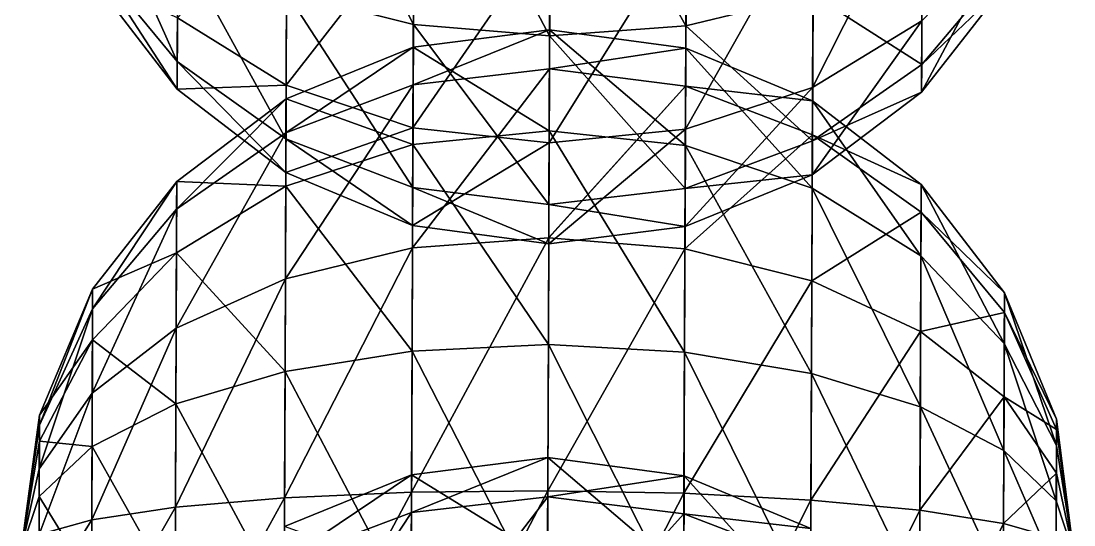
# Model space of a CAD drawing. Header units: metres. Extents: x -322 to 100, y -423 to 142.
# Drawn here: x 38.3 to 98.3, y -295.4 to -266.6 of the extents above; entities that cross this region are included whole.
import ezdxf

# ---------------------------------------------------------------- set-up
doc = ezdxf.new("R2010")
doc.units = ezdxf.units.M

msp = doc.modelspace()

# ---------------------------------------------------------------- linework, layer by layer
for points in [[(60.66947, -266.8332, -648.6059), (53.441437, -265.01093, -646.20416), (53.49254, -252.5188, -651.18506), (53.492638, -252.51869, -651.18494)], [(60.66947, -266.8332, -648.6059), (53.49254, -252.5188, -651.18506), (60.726467, -252.90004, -654.1614), (60.726566, -252.89993, -654.16125)], [(68.43148, -267.4764, -649.42505), (60.66947, -266.8332, -648.6059), (60.726467, -252.90004, -654.1614), (60.726566, -252.89993, -654.16125)], [(68.43148, -267.4764, -649.42505), (60.726467, -252.90004, -654.1614), (68.490486, -253.05174, -655.1766), (68.490585, -253.05164, -655.17645)], [(76.19849, -266.89673, -648.6059), (68.43148, -267.4764, -649.42505), (68.490486, -253.05174, -655.1766), (68.490585, -253.05164, -655.17645)], [(76.19849, -266.89673, -648.6059), (68.490486, -253.05174, -655.1766), (76.25548, -252.96356, -654.1614), (76.25558, -252.96346, -654.16125)], [(83.44119, -265.13364, -646.20416), (76.19849, -266.89673, -648.6059), (76.25548, -252.96356, -654.1614), (76.25558, -252.96346, -654.16125)], [(89.68364, -257.99622, -605.895), (83.46278, -259.85364, -601.515), (83.41959, -270.4133, -609.84314), (83.41969, -270.4132, -609.843)], [(89.68364, -257.99622, -605.895), (83.41959, -270.4133, -609.84314), (89.64837, -266.61813, -612.6949), (89.64847, -266.61804, -612.69476)], [(47.212135, -268.9336, -633.76154), (42.467964, -263.206, -631.30774), (42.487633, -258.3978, -637.4044), (42.487732, -258.3977, -637.4043)], [(47.212135, -268.9336, -633.76154), (42.487633, -258.3978, -637.4044), (47.239952, -262.13376, -642.38354), (47.24005, -262.13367, -642.3834)], [(53.463036, -259.73093, -601.515), (47.222317, -266.44458, -612.6949), (53.41984, -270.29056, -609.84314), (53.41994, -270.29047, -609.843)], [(60.69356, -260.94412, -598.7616), (53.463036, -259.73093, -601.515), (53.41984, -270.29056, -609.84314), (53.41994, -270.29047, -609.843)], [(83.46278, -259.85364, -601.515), (76.22257, -261.00766, -598.7616), (76.17439, -272.7854, -608.0504), (76.17449, -272.7853, -608.0503)], [(83.46278, -259.85364, -601.515), (76.17439, -272.7854, -608.0504), (83.41959, -270.4133, -609.84314), (83.41969, -270.4132, -609.843)], [(60.69356, -260.94412, -598.7616), (53.41984, -270.29056, -609.84314), (60.645382, -272.7219, -608.0504), (60.64548, -272.7218, -608.0503)], [(68.45642, -261.37958, -597.82245), (60.69356, -260.94412, -598.7616), (60.645382, -272.7219, -608.0504), (60.64548, -272.7218, -608.0503)], [(68.45642, -261.37958, -597.82245), (60.645382, -272.7219, -608.0504), (68.40654, -273.5728, -607.43896), (68.40664, -273.57272, -607.43884)], [(76.22257, -261.00766, -598.7616), (68.45642, -261.37958, -597.82245), (68.40654, -273.5728, -607.43896), (68.40664, -273.57272, -607.43884)], [(76.22257, -261.00766, -598.7616), (68.40654, -273.5728, -607.43896), (76.17439, -272.7854, -608.0504), (76.17449, -272.7853, -608.0503)], [(53.40737, -273.339, -635.6444), (47.212135, -268.9336, -633.76154), (47.239952, -262.13376, -642.38354), (47.24005, -262.13367, -642.3834)], [(53.40737, -273.339, -635.6444), (47.239952, -262.13376, -642.38354), (53.441437, -265.01093, -646.20416), (53.441536, -265.01083, -646.20404)], [(94.43626, -261.65857, -616.4114), (89.64837, -266.61813, -612.6949), (89.63173, -270.685, -622.8948), (89.63183, -270.6849, -622.89465)], [(94.43626, -261.65857, -616.4114), (89.63173, -270.685, -622.8948), (94.42449, -264.53427, -623.6238), (94.42459, -264.53418, -623.62366)], [(89.63819, -269.10715, -633.76154), (83.44119, -265.13364, -646.20416), (89.666, -262.3073, -642.38354), (89.6661, -262.30722, -642.3834)], [(94.429054, -263.41855, -631.30774), (89.63819, -269.10715, -633.76154), (89.666, -262.3073, -642.38354), (89.6661, -262.30722, -642.3834)], [(47.20568, -270.51147, -622.8948), (42.4634, -264.32172, -623.6238), (42.467964, -263.206, -631.30774), (42.468063, -263.2059, -631.3076)], [(47.20568, -270.51147, -622.8948), (42.467964, -263.206, -631.30774), (47.212135, -268.9336, -633.76154), (47.212234, -268.9335, -633.7614)], [(94.42449, -264.53427, -623.6238), (89.63819, -269.10715, -633.76154), (94.429054, -263.41855, -631.30774), (94.42915, -263.41846, -631.3076)], [(47.222317, -266.44458, -612.6949), (42.4634, -264.32172, -623.6238), (47.20568, -270.51147, -622.8948), (47.20578, -270.51138, -622.89465)], [(94.42449, -264.53427, -623.6238), (89.63173, -270.685, -622.8948), (89.63819, -269.10715, -633.76154), (89.63829, -269.10706, -633.7614)], [(60.631474, -276.12195, -636.82806), (53.40737, -273.339, -635.6444), (53.441437, -265.01093, -646.20416), (53.441536, -265.01083, -646.20404)], [(60.631474, -276.12195, -636.82806), (53.441437, -265.01093, -646.20416), (60.66947, -266.8332, -648.6059), (60.66957, -266.8331, -648.6058)], [(83.40712, -273.4617, -635.6444), (76.19849, -266.89673, -648.6059), (83.44119, -265.13364, -646.20416), (83.44129, -265.13354, -646.20404)], [(89.63819, -269.10715, -633.76154), (83.40712, -273.4617, -635.6444), (83.44119, -265.13364, -646.20416), (83.44129, -265.13354, -646.20404)], [(53.41984, -270.29056, -609.84314), (47.222317, -266.44458, -612.6949), (47.20568, -270.51147, -622.8948), (47.20578, -270.51138, -622.89465)], [(68.39214, -277.09283, -637.23175), (60.631474, -276.12195, -636.82806), (60.66947, -266.8332, -648.6059), (60.66957, -266.8331, -648.6058)], [(68.39214, -277.09283, -637.23175), (60.66947, -266.8332, -648.6059), (68.43148, -267.4764, -649.42505), (68.43158, -267.47632, -649.4249)], [(76.16049, -276.18546, -636.82806), (68.43148, -267.4764, -649.42505), (76.19849, -266.89673, -648.6059), (76.198586, -266.89664, -648.6058)], [(83.40712, -273.4617, -635.6444), (76.16049, -276.18546, -636.82806), (76.19849, -266.89673, -648.6059), (76.198586, -266.89664, -648.6058)], [(89.64837, -266.61813, -612.6949), (83.41959, -270.4133, -609.84314), (83.399216, -275.39417, -622.3353), (83.399315, -275.39407, -622.3352)], [(89.64837, -266.61813, -612.6949), (83.399216, -275.39417, -622.3353), (89.63173, -270.685, -622.8948), (89.63183, -270.6849, -622.89465)], [(68.43288, -267.13226, -893.0134), (60.664215, -268.11563, -892.8935), (60.6554, -270.27106, -878.0492), (60.6555, -270.27097, -878.0491)], [(68.43288, -267.13226, -893.0134), (60.6554, -270.27106, -878.0492), (68.42375, -269.36368, -877.64545), (68.42385, -269.3636, -877.6453)], [(68.40935, -272.8837, -907.43823), (60.664215, -268.11563, -892.8935), (68.43288, -267.13226, -893.0134), (68.432976, -267.13217, -893.0133)], [(76.16049, -276.18546, -636.82806), (68.39214, -277.09283, -637.23175), (68.43148, -267.4764, -649.42505), (68.43158, -267.47632, -649.4249)], [(76.1705, -273.73462, -906.8268), (68.40935, -272.8837, -907.43823), (68.43288, -267.13226, -893.0134), (68.432976, -267.13217, -893.0133)], [(76.19323, -268.17917, -892.8935), (68.43288, -267.13226, -893.0134), (68.42375, -269.36368, -877.64545), (68.42385, -269.3636, -877.6453)], [(76.1705, -273.73462, -906.8268), (68.43288, -267.13226, -893.0134), (76.19323, -268.17917, -892.8935), (76.19333, -268.17908, -892.8934)], [(60.664215, -268.11563, -892.8935), (53.41667, -271.06232, -892.5419), (53.408768, -272.9948, -879.2328), (53.408867, -272.99472, -879.23267)], [(60.664215, -268.11563, -892.8935), (53.408768, -272.9948, -879.2328), (60.6554, -270.27106, -878.0492), (60.6555, -270.27097, -878.0491)], [(60.64149, -273.6711, -906.8268), (53.41667, -271.06232, -892.5419), (60.664215, -268.11563, -892.8935), (60.664314, -268.11554, -892.8934)], [(68.40935, -272.8837, -907.43823), (60.64149, -273.6711, -906.8268), (60.664215, -268.11563, -892.8935), (60.664314, -268.11554, -892.8934)], [(76.19323, -268.17917, -892.8935), (68.42375, -269.36368, -877.64545), (76.18441, -270.33456, -878.0492), (76.18451, -270.33447, -878.0491)], [(83.39605, -276.16595, -905.03406), (76.1705, -273.73462, -906.8268), (76.19323, -268.17917, -892.8935), (76.19333, -268.17908, -892.8934)], [(83.41643, -271.18506, -892.5419), (76.19323, -268.17917, -892.8935), (76.18441, -270.33456, -878.0492), (76.18451, -270.33447, -878.0491)], [(83.39605, -276.16595, -905.03406), (76.19323, -268.17917, -892.8935), (83.41643, -271.18506, -892.5419), (83.41653, -271.18497, -892.54175)], [(53.399467, -275.27145, -622.3353), (47.20568, -270.51147, -622.8948), (47.212135, -268.9336, -633.76154), (47.212234, -268.9335, -633.7614)], [(53.399467, -275.27145, -622.3353), (47.212135, -268.9336, -633.76154), (53.40737, -273.339, -635.6444), (53.40747, -273.3389, -635.6443)], [(68.42375, -269.36368, -877.64545), (60.6554, -270.27106, -878.0492), (60.6174, -279.55978, -866.2713), (60.6175, -279.5597, -866.2712)], [(68.42375, -269.36368, -877.64545), (60.6174, -279.55978, -866.2713), (68.384415, -278.9801, -865.45215), (68.384514, -278.98, -865.452)], [(76.18441, -270.33456, -878.0492), (68.42375, -269.36368, -877.64545), (68.384415, -278.9801, -865.45215), (68.384514, -278.98, -865.452)], [(89.63173, -270.685, -622.8948), (83.40712, -273.4617, -635.6444), (89.63819, -269.10715, -633.76154), (89.63829, -269.10706, -633.7614)], [(53.41984, -270.29056, -609.84314), (47.20568, -270.51147, -622.8948), (53.399467, -275.27145, -622.3353), (53.399567, -275.27136, -622.3352)], [(60.6554, -270.27106, -878.0492), (53.408768, -272.9948, -879.2328), (53.374702, -281.32288, -868.67303), (53.3748, -281.32278, -868.6729)], [(60.6554, -270.27106, -878.0492), (53.374702, -281.32288, -868.67303), (60.6174, -279.55978, -866.2713), (60.6175, -279.5597, -866.2712)], [(60.645382, -272.7219, -608.0504), (53.41984, -270.29056, -609.84314), (53.399467, -275.27145, -622.3353), (53.399567, -275.27136, -622.3352)], [(76.18441, -270.33456, -878.0492), (68.384415, -278.9801, -865.45215), (76.146416, -279.62332, -866.2713), (76.146515, -279.62323, -866.2712)], [(83.40852, -273.11752, -879.2328), (76.18441, -270.33456, -878.0492), (76.146416, -279.62332, -866.2713), (76.146515, -279.62323, -866.2712)], [(83.41959, -270.4133, -609.84314), (76.17439, -272.7854, -608.0504), (76.15167, -278.34088, -621.9837), (76.15177, -278.3408, -621.9836)], [(83.41959, -270.4133, -609.84314), (76.15167, -278.34088, -621.9837), (83.399216, -275.39417, -622.3353), (83.399315, -275.39407, -622.3352)], [(83.41643, -271.18506, -892.5419), (76.18441, -270.33456, -878.0492), (83.40852, -273.11752, -879.2328), (83.40862, -273.11743, -879.23267)], [(53.41667, -271.06232, -892.5419), (47.184155, -275.7715, -891.9824), (47.177696, -277.34937, -881.11566), (47.177795, -277.34927, -881.11554)], [(53.41667, -271.06232, -892.5419), (47.177696, -277.34937, -881.11566), (53.408768, -272.9948, -879.2328), (53.408867, -272.99472, -879.23267)], [(53.396297, -276.0432, -905.03406), (47.184155, -275.7715, -891.9824), (53.41667, -271.06232, -892.5419), (53.41677, -271.06223, -892.54175)], [(60.64149, -273.6711, -906.8268), (53.396297, -276.0432, -905.03406), (53.41667, -271.06232, -892.5419), (53.41677, -271.06223, -892.54175)], [(89.59357, -280.01193, -902.1823), (83.39605, -276.16595, -905.03406), (83.41643, -271.18506, -892.5419), (83.41653, -271.18497, -892.54175)], [(89.63173, -270.685, -622.8948), (83.399216, -275.39417, -622.3353), (83.40712, -273.4617, -635.6444), (83.40722, -273.4616, -635.6443)], [(89.61021, -275.94507, -891.9824), (83.41643, -271.18506, -892.5419), (83.40852, -273.11752, -879.2328), (83.40862, -273.11743, -879.23267)], [(89.59357, -280.01193, -902.1823), (83.41643, -271.18506, -892.5419), (89.61021, -275.94507, -891.9824), (89.610306, -275.94498, -891.9823)], [(53.408768, -272.9948, -879.2328), (47.177696, -277.34937, -881.11566), (47.149883, -284.1492, -872.49365), (47.149982, -284.1491, -872.4935)], [(53.408768, -272.9948, -879.2328), (47.149883, -284.1492, -872.49365), (53.374702, -281.32288, -868.67303), (53.3748, -281.32278, -868.6729)], [(60.645382, -272.7219, -608.0504), (53.399467, -275.27145, -622.3353), (60.622658, -278.27734, -621.9837), (60.622757, -278.27725, -621.9836)], [(68.40654, -273.5728, -607.43896), (60.645382, -272.7219, -608.0504), (60.622658, -278.27734, -621.9837), (60.622757, -278.27725, -621.9836)], [(68.359474, -285.07693, -917.05475), (60.64149, -273.6711, -906.8268), (68.40935, -272.8837, -907.43823), (68.40945, -272.8836, -907.4381)], [(76.12232, -285.5124, -916.1156), (68.359474, -285.07693, -917.05475), (68.40935, -272.8837, -907.43823), (68.40945, -272.8836, -907.4381)], [(68.40935, -272.8837, -907.43823), (68.40935, -272.8837, -907.43823), (68.359474, -285.07693, -917.05475), (68.35957, -285.07684, -917.0546)], [(76.17439, -272.7854, -608.0504), (68.40654, -273.5728, -607.43896), (68.38301, -279.32428, -621.8638), (68.38311, -279.3242, -621.86365)], [(76.17439, -272.7854, -608.0504), (68.38301, -279.32428, -621.8638), (76.15167, -278.34088, -621.9837), (76.15177, -278.3408, -621.9836)], [(76.12232, -285.5124, -916.1156), (68.40935, -272.8837, -907.43823), (76.1705, -273.73462, -906.8268), (76.1706, -273.73453, -906.82666)], [(60.622658, -278.27734, -621.9837), (53.399467, -275.27145, -622.3353), (53.40737, -273.339, -635.6444), (53.40747, -273.3389, -635.6443)], [(60.622658, -278.27734, -621.9837), (53.40737, -273.339, -635.6444), (60.631474, -276.12195, -636.82806), (60.631573, -276.12186, -636.82794)], [(68.40654, -273.5728, -607.43896), (60.622658, -278.27734, -621.9837), (68.38301, -279.32428, -621.8638), (68.38311, -279.3242, -621.86365)], [(83.40852, -273.11752, -879.2328), (76.146416, -279.62332, -866.2713), (83.37445, -281.4456, -868.67303), (83.37455, -281.4455, -868.6729)], [(83.399216, -275.39417, -622.3353), (76.16049, -276.18546, -636.82806), (83.40712, -273.4617, -635.6444), (83.40722, -273.4616, -635.6443)], [(89.60375, -277.52292, -881.11566), (83.40852, -273.11752, -879.2328), (83.37445, -281.4456, -868.67303), (83.37455, -281.4455, -868.6729)], [(89.61021, -275.94507, -891.9824), (83.40852, -273.11752, -879.2328), (89.60375, -277.52292, -881.11566), (89.60385, -277.52283, -881.11554)], [(60.59331, -285.44888, -916.1156), (53.396297, -276.0432, -905.03406), (60.64149, -273.6711, -906.8268), (60.64159, -273.67102, -906.82666)], [(68.359474, -285.07693, -917.05475), (60.59331, -285.44888, -916.1156), (60.64149, -273.6711, -906.8268), (60.64159, -273.67102, -906.82666)], [(60.64149, -273.6711, -906.8268), (60.64149, -273.6711, -906.8268), (60.59331, -285.44888, -916.1156), (60.59341, -285.4488, -916.1155)], [(83.35285, -286.7256, -913.3622), (76.12232, -285.5124, -916.1156), (76.1705, -273.73462, -906.8268), (76.1706, -273.73453, -906.82666)], [(76.1705, -273.73462, -906.8268), (76.1705, -273.73462, -906.8268), (76.12232, -285.5124, -916.1156), (76.12242, -285.5123, -916.1155)], [(83.35285, -286.7256, -913.3622), (76.1705, -273.73462, -906.8268), (83.39605, -276.16595, -905.03406), (83.39615, -276.16586, -905.03394)], [(83.399216, -275.39417, -622.3353), (76.15167, -278.34088, -621.9837), (76.16049, -276.18546, -636.82806), (76.16059, -276.18536, -636.82794)], [(47.184155, -275.7715, -891.9824), (42.391396, -281.92224, -891.2534), (42.386833, -283.03796, -883.56946), (42.386932, -283.03787, -883.56934)], [(47.184155, -275.7715, -891.9824), (42.386833, -283.03796, -883.56946), (47.177696, -277.34937, -881.11566), (47.177795, -277.34927, -881.11554)], [(47.16752, -279.83838, -902.1823), (42.391396, -281.92224, -891.2534), (47.184155, -275.7715, -891.9824), (47.184254, -275.77142, -891.9823)], [(53.396297, -276.0432, -905.03406), (47.16752, -279.83838, -902.1823), (47.184155, -275.7715, -891.9824), (47.184254, -275.77142, -891.9823)], [(94.34072, -285.0105, -898.4658), (89.59357, -280.01193, -902.1823), (89.61021, -275.94507, -891.9824), (89.610306, -275.94498, -891.9823)], [(94.352486, -282.1348, -891.2534), (89.61021, -275.94507, -891.9824), (89.60375, -277.52292, -881.11566), (89.60385, -277.52283, -881.11554)], [(94.34072, -285.0105, -898.4658), (89.61021, -275.94507, -891.9824), (94.352486, -282.1348, -891.2534), (94.352585, -282.1347, -891.2533)], [(53.353104, -286.60287, -913.3622), (47.16752, -279.83838, -902.1823), (53.396297, -276.0432, -905.03406), (53.396397, -276.04312, -905.03394)], [(60.59331, -285.44888, -916.1156), (53.353104, -286.60287, -913.3622), (53.396297, -276.0432, -905.03406), (53.396397, -276.04312, -905.03394)], [(53.396297, -276.0432, -905.03406), (53.396297, -276.0432, -905.03406), (53.353104, -286.60287, -913.3622), (53.353203, -286.60278, -913.36206)], [(68.38301, -279.32428, -621.8638), (60.622658, -278.27734, -621.9837), (60.631474, -276.12195, -636.82806), (60.631573, -276.12186, -636.82794)], [(68.38301, -279.32428, -621.8638), (60.631474, -276.12195, -636.82806), (68.39214, -277.09283, -637.23175), (68.39224, -277.09274, -637.2316)], [(76.15167, -278.34088, -621.9837), (68.39214, -277.09283, -637.23175), (76.16049, -276.18546, -636.82806), (76.16059, -276.18536, -636.82794)], [(89.558304, -288.63385, -908.9822), (83.35285, -286.7256, -913.3622), (83.39605, -276.16595, -905.03406), (83.39615, -276.16586, -905.03394)], [(83.39605, -276.16595, -905.03406), (83.39605, -276.16595, -905.03406), (83.35285, -286.7256, -913.3622), (83.35295, -286.7255, -913.36206)], [(89.558304, -288.63385, -908.9822), (83.39605, -276.16595, -905.03406), (89.59357, -280.01193, -902.1823), (89.593666, -280.01184, -902.1822)], [(76.15167, -278.34088, -621.9837), (68.38301, -279.32428, -621.8638), (68.39214, -277.09283, -637.23175), (68.39224, -277.09274, -637.2316)], [(47.177696, -277.34937, -881.11566), (42.386833, -283.03796, -883.56946), (42.367165, -287.84616, -877.4728), (42.367264, -287.84607, -877.47266)], [(47.177696, -277.34937, -881.11566), (42.367165, -287.84616, -877.4728), (47.149883, -284.1492, -872.49365), (47.149982, -284.1491, -872.4935)], [(89.60375, -277.52292, -881.11566), (83.37445, -281.4456, -868.67303), (89.575935, -284.32275, -872.49365), (89.576035, -284.32266, -872.4935)], [(94.34792, -283.25052, -883.56946), (89.60375, -277.52292, -881.11566), (89.575935, -284.32275, -872.49365), (89.576035, -284.32266, -872.4935)], [(94.352486, -282.1348, -891.2534), (89.60375, -277.52292, -881.11566), (94.34792, -283.25052, -883.56946), (94.34802, -283.25043, -883.56934)], [(68.384415, -278.9801, -865.45215), (60.6174, -279.55978, -866.2713), (60.560406, -293.49295, -860.7158), (60.560505, -293.49286, -860.7157)], [(68.384415, -278.9801, -865.45215), (60.560406, -293.49295, -860.7158), (68.3254, -293.4048, -859.7006), (68.3255, -293.4047, -859.7005)], [(76.146416, -279.62332, -866.2713), (68.384415, -278.9801, -865.45215), (68.3254, -293.4048, -859.7006), (68.3255, -293.4047, -859.7005)], [(60.6174, -279.55978, -866.2713), (53.374702, -281.32288, -868.67303), (53.3236, -293.815, -863.69214), (53.3237, -293.8149, -863.692)], [(60.6174, -279.55978, -866.2713), (53.3236, -293.815, -863.69214), (60.560406, -293.49295, -860.7158), (60.560505, -293.49286, -860.7157)], [(47.132248, -288.4603, -908.9822), (42.37963, -284.79794, -898.4658), (47.16752, -279.83838, -902.1823), (47.167618, -279.8383, -902.1822)], [(47.16752, -279.83838, -902.1823), (42.37963, -284.79794, -898.4658), (42.391396, -281.92224, -891.2534), (42.391495, -281.92215, -891.2533)], [(53.353104, -286.60287, -913.3622), (47.132248, -288.4603, -908.9822), (47.16752, -279.83838, -902.1823), (47.167618, -279.8383, -902.1822)], [(47.16752, -279.83838, -902.1823), (47.16752, -279.83838, -902.1823), (47.132248, -288.4603, -908.9822), (47.132347, -288.4602, -908.98206)], [(76.146416, -279.62332, -866.2713), (68.3254, -293.4048, -859.7006), (76.08942, -293.5565, -860.7158), (76.089516, -293.5564, -860.7157)], [(83.37445, -281.4456, -868.67303), (76.146416, -279.62332, -866.2713), (76.08942, -293.5565, -860.7158), (76.089516, -293.5564, -860.7157)], [(94.31578, -291.10712, -903.27405), (89.558304, -288.63385, -908.9822), (89.59357, -280.01193, -902.1823), (89.593666, -280.01184, -902.1822)], [(89.59357, -280.01193, -902.1823), (89.59357, -280.01193, -902.1823), (89.558304, -288.63385, -908.9822), (89.5584, -288.63376, -908.98206)], [(94.31578, -291.10712, -903.27405), (89.59357, -280.01193, -902.1823), (94.34072, -285.0105, -898.4658), (94.34082, -285.0104, -898.4657)], [(53.374702, -281.32288, -868.67303), (47.149883, -284.1492, -872.49365), (47.108162, -294.349, -868.42676), (47.10826, -294.3489, -868.42664)], [(53.374702, -281.32288, -868.67303), (47.108162, -294.349, -868.42676), (53.3236, -293.815, -863.69214), (53.3237, -293.8149, -863.692)], [(42.391396, -281.92224, -891.2534), (39.365013, -289.09537, -890.4045), (39.36265, -289.6729, -886.42694), (39.36275, -289.67282, -886.4268)], [(42.391396, -281.92224, -891.2534), (39.36265, -289.6729, -886.42694), (42.386833, -283.03796, -883.56946), (42.386932, -283.03787, -883.56934)], [(42.37963, -284.79794, -898.4658), (39.365013, -289.09537, -890.4045), (42.391396, -281.92224, -891.2534), (42.391495, -281.92215, -891.2533)], [(83.37445, -281.4456, -868.67303), (76.08942, -293.5565, -860.7158), (83.32335, -293.9377, -863.69214), (83.32345, -293.93762, -863.692)], [(89.575935, -284.32275, -872.49365), (83.37445, -281.4456, -868.67303), (83.32335, -293.9377, -863.69214), (83.32345, -293.93762, -863.692)], [(97.31399, -290.821, -894.1379), (94.34072, -285.0105, -898.4658), (94.352486, -282.1348, -891.2534), (94.352585, -282.1347, -891.2533)], [(97.320076, -289.33243, -890.4045), (94.352486, -282.1348, -891.2534), (94.34792, -283.25052, -883.56946), (94.34802, -283.25043, -883.56934)], [(97.31399, -290.821, -894.1379), (94.352486, -282.1348, -891.2534), (97.320076, -289.33243, -890.4045), (97.320175, -289.33234, -890.40436)], [(42.386833, -283.03796, -883.56946), (39.36265, -289.6729, -886.42694), (39.35247, -292.1618, -883.27106), (39.35257, -292.1617, -883.27094)], [(42.386833, -283.03796, -883.56946), (39.35247, -292.1618, -883.27106), (42.367165, -287.84616, -877.4728), (42.367264, -287.84607, -877.47266)], [(94.34792, -283.25052, -883.56946), (89.575935, -284.32275, -872.49365), (94.328255, -288.05872, -877.4728), (94.328354, -288.05862, -877.47266)], [(97.31772, -289.90997, -886.42694), (94.34792, -283.25052, -883.56946), (94.328255, -288.05872, -877.4728), (94.328354, -288.05862, -877.47266)], [(97.320076, -289.33243, -890.4045), (94.34792, -283.25052, -883.56946), (97.31772, -289.90997, -886.42694), (97.31782, -289.90988, -886.4268)], [(47.149883, -284.1492, -872.49365), (42.367165, -287.84616, -877.4728), (42.33766, -295.0585, -874.59705), (42.33776, -295.0584, -874.5969)], [(47.149883, -284.1492, -872.49365), (42.33766, -295.0585, -874.59705), (47.108162, -294.349, -868.42676), (47.10826, -294.3489, -868.42664)], [(89.575935, -284.32275, -872.49365), (83.32335, -293.9377, -863.69214), (89.53421, -294.52252, -868.42676), (89.53431, -294.52243, -868.42664)], [(94.328255, -288.05872, -877.4728), (89.575935, -284.32275, -872.49365), (89.53421, -294.52252, -868.42676), (89.53431, -294.52243, -868.42664)], [(42.35469, -290.89456, -903.27405), (39.358925, -290.58395, -894.1379), (42.37963, -284.79794, -898.4658), (42.37973, -284.79785, -898.4657)], [(42.37963, -284.79794, -898.4658), (39.358925, -290.58395, -894.1379), (39.365013, -289.09537, -890.4045), (39.365112, -289.09528, -890.40436)], [(47.132248, -288.4603, -908.9822), (42.35469, -290.89456, -903.27405), (42.37963, -284.79794, -898.4658), (42.37973, -284.79785, -898.4657)], [(42.37963, -284.79794, -898.4658), (42.37963, -284.79794, -898.4658), (42.35469, -290.89456, -903.27405), (42.35479, -290.89447, -903.2739)], [(60.53259, -300.29306, -918.271), (53.353104, -286.60287, -913.3622), (60.59331, -285.44888, -916.1156), (60.59341, -285.4488, -916.1155)], [(68.29661, -300.44476, -919.2862), (60.53259, -300.29306, -918.271), (60.59331, -285.44888, -916.1156), (60.59341, -285.4488, -916.1155)], [(68.29661, -300.44476, -919.2862), (60.59331, -285.44888, -916.1156), (68.359474, -285.07693, -917.05475), (68.35957, -285.07684, -917.0546)], [(76.0616, -300.3566, -918.271), (68.29661, -300.44476, -919.2862), (68.359474, -285.07693, -917.05475), (68.35957, -285.07684, -917.0546)], [(76.0616, -300.3566, -918.271), (68.359474, -285.07693, -917.05475), (76.12232, -285.5124, -916.1156), (76.12242, -285.5123, -916.1155)], [(83.298416, -300.03455, -915.2947), (76.0616, -300.3566, -918.271), (76.12232, -285.5124, -916.1156), (76.12242, -285.5123, -916.1155)], [(83.298416, -300.03455, -915.2947), (76.12232, -285.5124, -916.1156), (83.35285, -286.7256, -913.3622), (83.35295, -286.7255, -913.36206)], [(97.30108, -293.97687, -896.62683), (94.31578, -291.10712, -903.27405), (94.34072, -285.0105, -898.4658), (94.34082, -285.0104, -898.4657)], [(94.34072, -285.0105, -898.4658), (94.34072, -285.0105, -898.4658), (94.31578, -291.10712, -903.27405), (94.31588, -291.10703, -903.2739)], [(97.30108, -293.97687, -896.62683), (94.34072, -285.0105, -898.4658), (97.31399, -290.821, -894.1379), (97.31409, -290.82092, -894.13776)], [(53.29866, -299.91183, -915.2947), (47.132248, -288.4603, -908.9822), (53.353104, -286.60287, -913.3622), (53.353203, -286.60278, -913.36206)], [(60.53259, -300.29306, -918.271), (53.29866, -299.91183, -915.2947), (53.353104, -286.60287, -913.3622), (53.353203, -286.60278, -913.36206)], [(89.51385, -299.50058, -910.56006), (83.298416, -300.03455, -915.2947), (83.35285, -286.7256, -913.3622), (83.35295, -286.7255, -913.36206)], [(89.51385, -299.50058, -910.56006), (83.35285, -286.7256, -913.3622), (89.558304, -288.63385, -908.9822), (89.5584, -288.63376, -908.98206)], [(42.367165, -287.84616, -877.4728), (39.35247, -292.1618, -883.27106), (39.3372, -295.8952, -881.7825), (39.3373, -295.8951, -881.78235)], [(42.367165, -287.84616, -877.4728), (39.3372, -295.8952, -881.7825), (42.33766, -295.0585, -874.59705), (42.33776, -295.0584, -874.5969)], [(47.0878, -299.32703, -910.56006), (42.35469, -290.89456, -903.27405), (47.132248, -288.4603, -908.9822), (47.132347, -288.4602, -908.98206)], [(53.29866, -299.91183, -915.2947), (47.0878, -299.32703, -910.56006), (47.132248, -288.4603, -908.9822), (47.132347, -288.4602, -908.98206)], [(94.328255, -288.05872, -877.4728), (89.53421, -294.52252, -868.42676), (94.29875, -295.27106, -874.59705), (94.29885, -295.27097, -874.5969)], [(97.30753, -292.3989, -883.27106), (94.328255, -288.05872, -877.4728), (94.29875, -295.27106, -874.59705), (94.29885, -295.27097, -874.5969)], [(97.31772, -289.90997, -886.42694), (94.328255, -288.05872, -877.4728), (97.30753, -292.3989, -883.27106), (97.30763, -292.3988, -883.27094)], [(39.358925, -290.58395, -894.1379), (38.311256, -296.80206, -889.4934), (39.365013, -289.09537, -890.4045), (39.365112, -289.09528, -890.40436)], [(39.365013, -289.09537, -890.4045), (38.311256, -296.80206, -889.4934), (39.36265, -289.6729, -886.42694), (39.36275, -289.67282, -886.4268)], [(94.28435, -298.79105, -904.3898), (89.51385, -299.50058, -910.56006), (89.558304, -288.63385, -908.9822), (89.5584, -288.63376, -908.98206)], [(94.28435, -298.79105, -904.3898), (89.558304, -288.63385, -908.9822), (94.31578, -291.10712, -903.27405), (94.31588, -291.10703, -903.2739)], [(39.36265, -289.6729, -886.42694), (38.311256, -296.80206, -889.4934), (39.35247, -292.1618, -883.27106), (39.35257, -292.1617, -883.27094)], [(98.31075, -297.0475, -889.4934), (97.31399, -290.821, -894.1379), (97.320076, -289.33243, -890.4045), (97.320175, -289.33234, -890.40436)], [(98.31075, -297.0475, -889.4934), (97.320076, -289.33243, -890.4045), (97.31772, -289.90997, -886.42694), (97.31782, -289.90988, -886.4268)], [(98.31075, -297.0475, -889.4934), (97.31772, -289.90997, -886.42694), (97.30753, -292.3989, -883.27106), (97.30763, -292.3988, -883.27094)], [(39.346016, -293.73978, -896.62683), (38.311256, -296.80206, -889.4934), (39.358925, -290.58395, -894.1379), (39.359024, -290.58386, -894.13776)], [(42.35469, -290.89456, -903.27405), (39.346016, -293.73978, -896.62683), (39.358925, -290.58395, -894.1379), (39.359024, -290.58386, -894.13776)], [(42.323257, -298.5785, -904.3898), (39.346016, -293.73978, -896.62683), (42.35469, -290.89456, -903.27405), (42.35479, -290.89447, -903.2739)], [(47.0878, -299.32703, -910.56006), (42.323257, -298.5785, -904.3898), (42.35469, -290.89456, -903.27405), (42.35479, -290.89447, -903.2739)], [(98.31075, -297.0475, -889.4934), (97.30108, -293.97687, -896.62683), (97.31399, -290.821, -894.1379), (97.31409, -290.82092, -894.13776)], [(97.31399, -290.821, -894.1379), (97.31399, -290.821, -894.1379), (97.30108, -293.97687, -896.62683), (97.30118, -293.97678, -896.6267)], [(68.33313, -291.51788, -725.069), (60.56447, -292.50128, -724.94904), (60.555653, -294.6567, -710.10474), (60.55575, -294.65662, -710.1046)], [(68.33313, -291.51788, -725.069), (60.555653, -294.6567, -710.10474), (68.324005, -293.74933, -709.701), (68.324104, -293.74924, -709.70087)], [(68.3096, -297.26935, -739.4938), (60.56447, -292.50128, -724.94904), (68.33313, -291.51788, -725.069), (68.33323, -291.5178, -725.06885)], [(76.070755, -298.12027, -738.8823), (68.3096, -297.26935, -739.4938), (68.33313, -291.51788, -725.069), (68.33323, -291.5178, -725.06885)], [(76.09348, -292.56482, -724.94904), (68.33313, -291.51788, -725.069), (68.324005, -293.74933, -709.701), (68.324104, -293.74924, -709.70087)], [(76.070755, -298.12027, -738.8823), (68.33313, -291.51788, -725.069), (76.09348, -292.56482, -724.94904), (76.09358, -292.56473, -724.9489)], [(97.284805, -297.95435, -897.20435), (94.28435, -298.79105, -904.3898), (94.31578, -291.10712, -903.27405), (94.31588, -291.10703, -903.2739)], [(97.284805, -297.95435, -897.20435), (94.31578, -291.10712, -903.27405), (97.30108, -293.97687, -896.62683), (97.30118, -293.97678, -896.6267)], [(39.35247, -292.1618, -883.27106), (38.311256, -296.80206, -889.4934), (39.3372, -295.8952, -881.7825), (39.3373, -295.8951, -881.78235)], [(60.56447, -292.50128, -724.94904), (53.316925, -295.44797, -724.5974), (53.30902, -297.38046, -711.2883), (53.30912, -297.38037, -711.2882)], [(60.56447, -292.50128, -724.94904), (53.30902, -297.38046, -711.2883), (60.555653, -294.6567, -710.10474), (60.55575, -294.65662, -710.1046)], [(60.541744, -298.05676, -738.8823), (53.316925, -295.44797, -724.5974), (60.56447, -292.50128, -724.94904), (60.564568, -292.5012, -724.9489)], [(68.3096, -297.26935, -739.4938), (60.541744, -298.05676, -738.8823), (60.56447, -292.50128, -724.94904), (60.564568, -292.5012, -724.9489)], [(76.09348, -292.56482, -724.94904), (68.324005, -293.74933, -709.701), (76.08466, -294.7202, -710.10474), (76.08476, -294.72012, -710.1046)], [(83.2963, -300.5516, -737.0896), (76.070755, -298.12027, -738.8823), (76.09348, -292.56482, -724.94904), (76.09358, -292.56473, -724.9489)], [(83.31668, -295.5707, -724.5974), (76.09348, -292.56482, -724.94904), (76.08466, -294.7202, -710.10474), (76.08476, -294.72012, -710.1046)], [(83.2963, -300.5516, -737.0896), (76.09348, -292.56482, -724.94904), (83.31668, -295.5707, -724.5974), (83.31678, -295.57062, -724.5973)], [(97.30753, -292.3989, -883.27106), (94.29875, -295.27106, -874.59705), (97.29227, -296.13226, -881.7825), (97.292366, -296.13217, -881.78235)], [(98.31075, -297.0475, -889.4934), (97.30753, -292.3989, -883.27106), (97.29227, -296.13226, -881.7825), (97.292366, -296.13217, -881.78235)], [(39.329746, -297.7173, -897.20435), (38.311256, -296.80206, -889.4934), (39.346016, -293.73978, -896.62683), (39.346115, -293.7397, -896.6267)], [(42.323257, -298.5785, -904.3898), (39.329746, -297.7173, -897.20435), (39.346016, -293.73978, -896.62683), (39.346115, -293.7397, -896.6267)], [(53.3236, -293.815, -863.69214), (47.108162, -294.349, -868.42676), (47.06371, -305.2157, -870.00464), (47.06381, -305.2156, -870.0045)], [(53.3236, -293.815, -863.69214), (47.06371, -305.2157, -870.00464), (53.269157, -307.12396, -865.62463), (53.269257, -307.12387, -865.6245)], [(60.560406, -293.49295, -860.7158), (53.3236, -293.815, -863.69214), (53.269157, -307.12396, -865.62463), (53.269257, -307.12387, -865.6245)], [(60.560406, -293.49295, -860.7158), (53.269157, -307.12396, -865.62463), (60.499683, -308.33716, -862.8712), (60.499783, -308.33707, -862.8711)], [(68.3254, -293.4048, -859.7006), (60.560406, -293.49295, -860.7158), (60.499683, -308.33716, -862.8712), (60.499783, -308.33707, -862.8711)], [(68.3254, -293.4048, -859.7006), (60.499683, -308.33716, -862.8712), (68.26254, -308.7726, -861.93207), (68.26264, -308.77252, -861.93195)], [(68.324005, -293.74933, -709.701), (60.555653, -294.6567, -710.10474), (60.517654, -303.94543, -698.32684), (60.517754, -303.94534, -698.3267)], [(68.324005, -293.74933, -709.701), (60.517654, -303.94543, -698.32684), (68.28467, -303.36575, -697.5077), (68.28477, -303.36566, -697.50757)], [(76.08942, -293.5565, -860.7158), (68.3254, -293.4048, -859.7006), (68.26254, -308.7726, -861.93207), (68.26264, -308.77252, -861.93195)], [(76.08942, -293.5565, -860.7158), (68.26254, -308.7726, -861.93207), (76.028694, -308.4007, -862.8712), (76.02879, -308.4006, -862.8711)], [(76.08466, -294.7202, -710.10474), (68.324005, -293.74933, -709.701), (68.28467, -303.36575, -697.5077), (68.28477, -303.36566, -697.50757)], [(83.32335, -293.9377, -863.69214), (76.08942, -293.5565, -860.7158), (76.028694, -308.4007, -862.8712), (76.02879, -308.4006, -862.8711)], [(83.32335, -293.9377, -863.69214), (76.028694, -308.4007, -862.8712), (83.268906, -307.24667, -865.62463), (83.269005, -307.24658, -865.6245)], [(89.53421, -294.52252, -868.42676), (83.32335, -293.9377, -863.69214), (83.268906, -307.24667, -865.62463), (83.269005, -307.24658, -865.6245)], [(98.31075, -297.0475, -889.4934), (97.284805, -297.95435, -897.20435), (97.30108, -293.97687, -896.62683), (97.30118, -293.97678, -896.6267)], [(47.108162, -294.349, -868.42676), (42.33766, -295.0585, -874.59705), (42.30623, -302.74243, -875.71277), (42.306328, -302.74234, -875.71265)], [(47.108162, -294.349, -868.42676), (42.30623, -302.74243, -875.71277), (47.06371, -305.2157, -870.00464), (47.06381, -305.2156, -870.0045)], [(89.53421, -294.52252, -868.42676), (83.268906, -307.24667, -865.62463), (89.48976, -305.38925, -870.00464), (89.48986, -305.38916, -870.0045)], [(94.29875, -295.27106, -874.59705), (89.53421, -294.52252, -868.42676), (89.48976, -305.38925, -870.00464), (89.48986, -305.38916, -870.0045)], [(42.33766, -295.0585, -874.59705), (39.3372, -295.8952, -881.7825), (39.32093, -299.87268, -882.36), (39.32103, -299.8726, -882.35986)], [(42.33766, -295.0585, -874.59705), (39.32093, -299.87268, -882.36), (42.30623, -302.74243, -875.71277), (42.306328, -302.74234, -875.71265)], [(60.555653, -294.6567, -710.10474), (53.30902, -297.38046, -711.2883), (53.274956, -305.70853, -700.7286), (53.275055, -305.70844, -700.72845)], [(60.555653, -294.6567, -710.10474), (53.274956, -305.70853, -700.7286), (60.517654, -303.94543, -698.32684), (60.517754, -303.94534, -698.3267)], [(76.08466, -294.7202, -710.10474), (68.28467, -303.36575, -697.5077), (76.04667, -304.00897, -698.32684), (76.04677, -304.00888, -698.3267)], [(83.30878, -297.50317, -711.2883), (76.08466, -294.7202, -710.10474), (76.04667, -304.00897, -698.32684), (76.04677, -304.00888, -698.3267)], [(83.31668, -295.5707, -724.5974), (76.08466, -294.7202, -710.10474), (83.30878, -297.50317, -711.2883), (83.308876, -297.50308, -711.2882)], [(94.29875, -295.27106, -874.59705), (89.48976, -305.38925, -870.00464), (94.26732, -302.955, -875.71277), (94.26742, -302.9549, -875.71265)], [(97.29227, -296.13226, -881.7825), (94.29875, -295.27106, -874.59705), (94.26732, -302.955, -875.71277), (94.26742, -302.9549, -875.71265)]]:
    msp.add_3dface(points)

doc.saveas('drawing.dxf')
